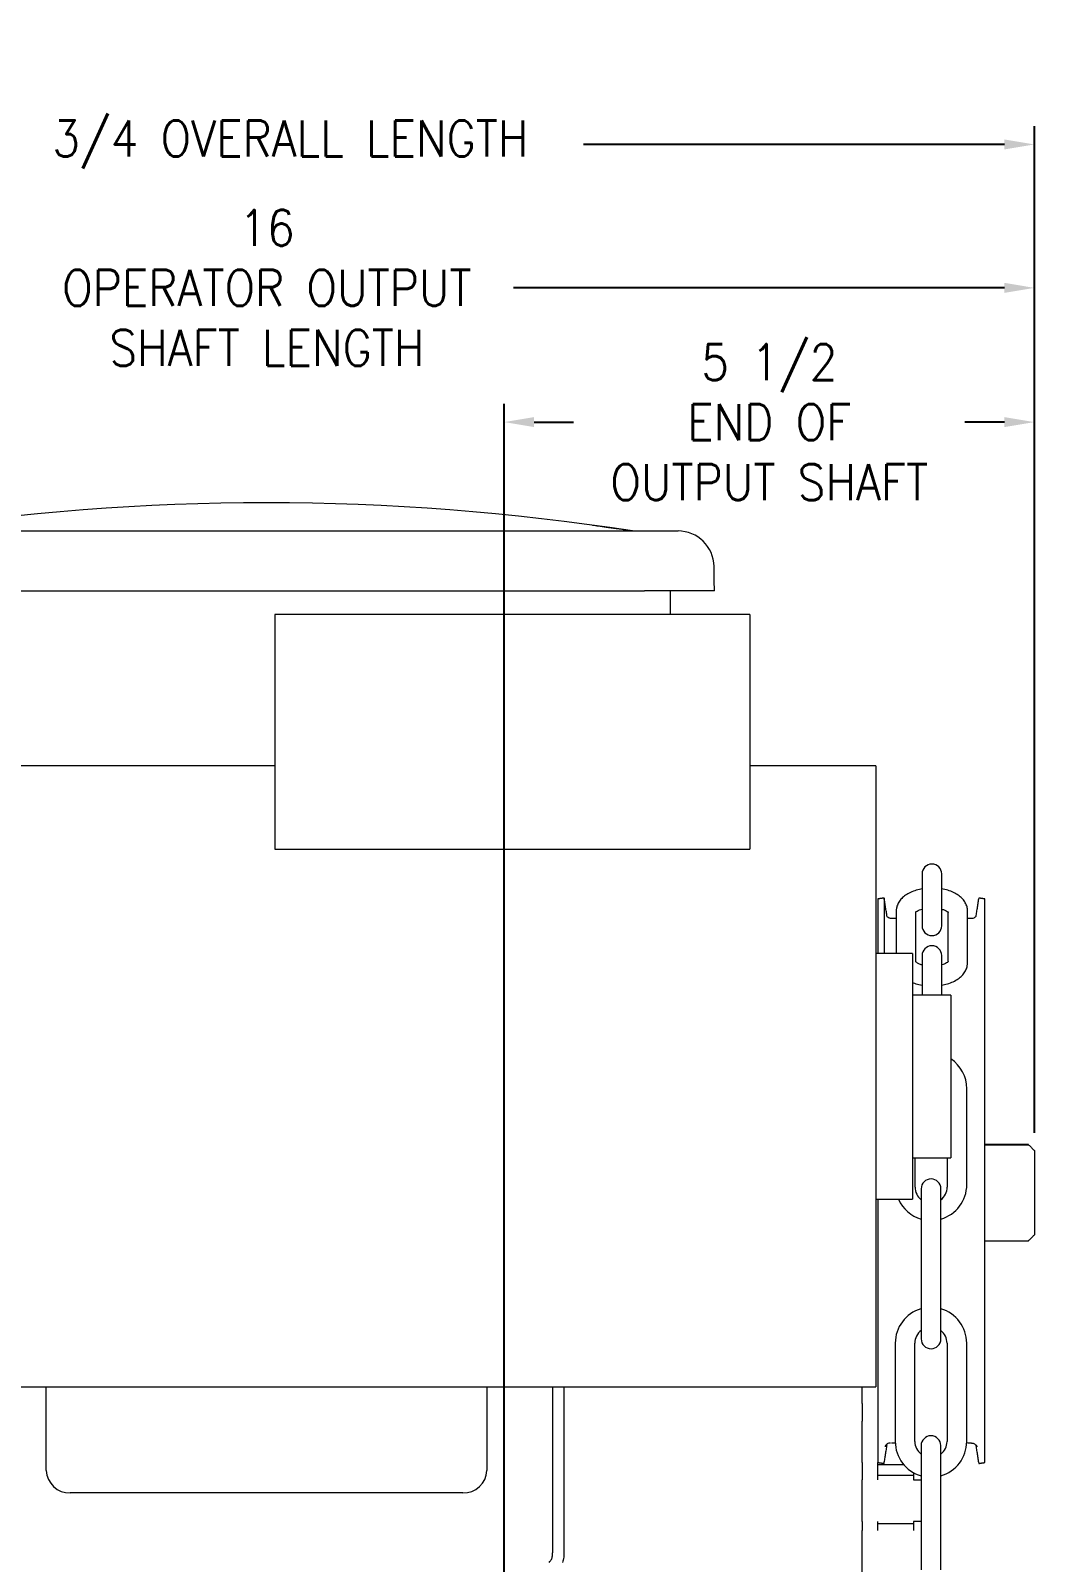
# Model space of a CAD drawing. Extents: x 2.5 to 54.8, y 8.1 to 42.4.
# Drawn here: x 8.38 to 18.83, y 26.49 to 42.45 of the extents above; entities that cross this region are included whole.
import ezdxf

# ---------------------------------------------------------------- set-up
doc = ezdxf.new("R2010")
doc.units = 0
doc.header["$LTSCALE"] = 0.5
doc.header["$MEASUREMENT"] = 0
doc.layers.get('Defpoints').update_dxf_attribs({"linetype": 'CONTINUOUS'})
doc.layers.add('DIM', color=1, linetype='CONTINUOUS')
doc.layers.add('OBJ', color=3, linetype='CONTINUOUS')
doc.styles.add('ROMANS', font='romans.shx', dxfattribs={"width": 0.9, "height": 0.375})
doc.dimstyles.new('GENIE', dxfattribs={"dimscale": 2, "dimtxt": 0.25, "dimasz": 0.156, "dimexe": 0.095, "dimexo": 0.0925, "dimgap": 0.095, "dimtad": 0, "dimtih": 1, "dimtoh": 1, "dimdec": 5, "dimzin": 4, "dimdsep": 46, "dimlunit": 5, "dimtxsty": 'ROMANS', "dimcen": 0.09, "dimadec": 0, "dimazin": 0, "dimtfac": 1, "dimtdec": 5, "dimtofl": 0, "dimtmove": 0, "dimatfit": 3, "dimfxl": 0, "dimfrac": 2, "dimtolj": 1, "dimtzin": 4, "dimarcsym": 0})
doc.dimstyles.new('GENIE1', dxfattribs={"dimscale": 2, "dimtxt": 0.25, "dimasz": 0.156, "dimexe": 0.095, "dimexo": 0.0925, "dimgap": 0.095, "dimtad": 0, "dimtih": 1, "dimtoh": 1, "dimdec": 5, "dimlfac": 1.333333, "dimzin": 4, "dimdsep": 46, "dimlunit": 5, "dimtxsty": 'ROMANS', "dimcen": 0.09, "dimadec": 0, "dimazin": 0, "dimtfac": 1, "dimtdec": 5, "dimtofl": 0, "dimtmove": 0, "dimatfit": 3, "dimfxl": 0, "dimfrac": 2, "dimtolj": 1, "dimtzin": 4, "dimarcsym": 0})

# ---------------------------------------------------------------- blocks, each defined once
blk = doc.blocks.new('*D31')
at = {"layer": 'Defpoints', "color": 0}
for p in [(13.309, 38.369), (18.834, 30.782), (13.309, 24.232)]:
    blk.add_point(p, dxfattribs=at)
at = {"layer": 'DIM', "color": 0, "lineweight": -2}
for p, q in [((13.309, 24.417), (13.309, 38.559)), ((18.834, 30.967), (18.834, 38.559)), ((13.621, 38.369), (14.034, 38.369)), ((18.522, 38.369), (18.11, 38.369))]:
    blk.add_line(p, q, dxfattribs=at)
at = {"layer": 'DIM', "color": 0}
for points in [[(13.621, 38.421), (13.621, 38.317), (13.309, 38.369)], [(18.522, 38.421), (18.522, 38.317), (18.834, 38.369)]]:
    blk.add_solid(points, dxfattribs=at)
at = {"layer": 'DIM', "color": 0, "insert": (16.072, 38.369), "char_height": 0.375, "attachment_point": 5, "style": 'ROMANS'}
blk.add_mtext('\\A1;5 1/2\\PEND OF\\POUTPUT SHAFT', dxfattribs=at)
blk = doc.blocks.new('*D32')
at = {"layer": 'Defpoints', "color": 0}
for p in [(18.834, 39.767), (18.834, 30.782), (2.841, 29.905)]:
    blk.add_point(p, dxfattribs=at)
at = {"layer": 'DIM', "color": 0, "lineweight": -2}
for p, q in [((2.841, 30.09), (2.841, 39.957)), ((18.834, 30.967), (18.834, 39.957)), ((3.153, 39.767), (8.269, 39.767)), ((18.522, 39.767), (13.406, 39.767))]:
    blk.add_line(p, q, dxfattribs=at)
at = {"layer": 'DIM', "color": 0}
for points in [[(3.153, 39.819), (3.153, 39.715), (2.841, 39.767)], [(18.522, 39.819), (18.522, 39.715), (18.834, 39.767)]]:
    blk.add_solid(points, dxfattribs=at)
at = {"layer": 'DIM', "color": 0, "insert": (10.838, 39.767), "char_height": 0.375, "attachment_point": 5, "style": 'ROMANS'}
blk.add_mtext('\\A1;16\\POPERATOR OUTPUT\\PSHAFT LENGTH', dxfattribs=at)
blk = doc.blocks.new('*D34')
at = {"layer": 'Defpoints', "color": 0}
for p in [(2.521, 41.261), (2.521, 30.72), (18.834, 30.782)]:
    blk.add_point(p, dxfattribs=at)
at = {"layer": 'DIM', "color": 0, "lineweight": -2}
for p, q in [((2.521, 30.905), (2.521, 41.451)), ((18.834, 30.967), (18.834, 41.451)), ((2.833, 41.261), (7.217, 41.261)), ((18.522, 41.261), (14.138, 41.261))]:
    blk.add_line(p, q, dxfattribs=at)
at = {"layer": 'DIM', "color": 0}
for points in [[(2.833, 41.313), (2.833, 41.209), (2.521, 41.261)], [(18.522, 41.313), (18.522, 41.209), (18.834, 41.261)]]:
    blk.add_solid(points, dxfattribs=at)
at = {"layer": 'DIM', "color": 0, "insert": (10.678, 41.261), "char_height": 0.375, "attachment_point": 5, "style": 'ROMANS'}
blk.add_mtext('\\A1;21 3/4 OVERALL LENGTH', dxfattribs=at)

msp = doc.modelspace()

# ---------------------------------------------------------------- linework, layer by layer
at = {"layer": 'OBJ', "linetype": 'Continuous', "lineweight": 15}
for p, q in [((6.8968199, 37.2350812), (14.7718184, 37.2350812)), ((14.7718184, 37.2350812), (14.7783092, 37.2350812)), ((14.7783092, 37.2350812), (15.1214537, 37.2350812)), ((6.8968199, 36.6100773), (14.7718184, 36.6100773)), ((15.157728, 36.6100773), (14.7718184, 36.6100773)), ((15.0393072, 36.6100773), (15.0393072, 36.3653697)), ((15.5008724, 36.6100773), (15.157728, 36.6100773)), ((10.9213115, 36.3653697), (10.9213115, 34.9427523)), ((15.8713082, 36.3653697), (15.8713082, 34.9427523)), ((10.9213115, 34.9427523), (10.9213115, 33.9200398)), ((15.8713082, 34.9427523), (15.8713082, 33.9200398)), ((17.1838072, 34.7893478), (17.1838072, 28.3193481)), ((10.9213115, 33.9200398), (15.8713082, 33.9200398)), ((17.6640095, 33.6634489), (17.6640095, 33.1234496)), ((17.8690072, 33.1234496), (17.8690072, 33.6634489)), ((17.2048096, 33.4023336), (17.2048096, 32.834353)), ((17.269009, 33.4124993), (17.269009, 32.834353)), ((18.3182103, 27.978081), (18.3182103, 33.4023336)), ((17.5638079, 32.834353), (17.5638079, 30.2743476)), ((17.6640095, 32.8119379), (17.6640095, 32.7028848)), ((17.8690072, 32.7028848), (17.8690072, 32.8119379)), ((17.9638114, 32.401351), (17.9638114, 30.7073495)), ((18.8343115, 30.7820008), (18.8343115, 29.9030012)), ((17.6551579, 30.3838512), (17.6551579, 30.1138515)), ((17.8601604, 30.1138515), (17.8601604, 30.3838512)), ((17.2048096, 30.2743476), (17.2048096, 27.53267)), ((17.6551579, 29.0898531), (17.6551579, 28.8198534)), ((17.8601604, 28.8198534), (17.8601604, 29.0898531)), ((8.539308, 27.4912143), (8.539308, 28.3193481)), ((9.848808, 28.3178509), (9.848808, 28.3193481)), ((11.8488114, 28.3193481), (11.8488114, 28.3178509)), ((13.1293116, 28.3193481), (13.1293116, 27.4912143)), ((13.81331, 28.3193481), (13.81331, 26.8424999)), ((13.9333078, 28.3193481), (13.9333078, 28.25115)), ((13.9333078, 28.3193481), (13.9333078, 27.8682113)), ((13.9333078, 28.25115), (13.9333078, 28.1640991)), ((17.0403102, 28.148508), (17.0403102, 28.3193481)), ((13.9333078, 28.1640991), (13.9333078, 26.6412286)), ((17.0403102, 28.148508), (17.0403102, 27.9649445)), ((17.0403102, 27.5341015), (17.0403102, 27.9649445)), ((18.3182103, 27.53267), (18.3182103, 27.978081)), ((17.6543413, 27.7084802), (17.6543413, 27.4384806)), ((17.859339, 27.4384806), (17.859339, 27.7084802)), ((8.539308, 27.4503123), (8.539308, 27.4912143)), ((13.1293116, 27.4912143), (13.1293116, 27.4503123)), ((17.0403102, 27.5341015), (17.0403102, 27.3505379)), ((17.2003135, 27.5341015), (17.2003135, 27.3505379)), ((17.0403102, 26.9196949), (17.0403102, 27.3505379)), ((17.5753112, 27.4263109), (17.5753112, 27.3505379)), ((17.5753112, 27.3505379), (17.6543413, 27.3505379)), ((12.87931, 27.2153856), (8.7893096, 27.2153856)), ((13.81331, 26.8424999), (13.81331, 26.5924983)), ((17.0403102, 26.9196949), (17.0403102, 26.8255008)), ((17.0403102, 26.3052883), (17.0403102, 26.8255008)), ((17.2003135, 26.9196949), (17.2003135, 26.8255008)), ((17.6543413, 26.9196949), (17.5753112, 26.9196949)), ((17.5753112, 26.9196949), (17.5753112, 26.8255008)), ((13.81331, 26.5750017), (13.81331, 26.5924983)), ((13.9333078, 26.6412286), (13.9333078, 26.5750017))]:
    msp.add_line(p, q, dxfattribs=at)
at = {"layer": 'OBJ'}
msp.add_line((18.7743079, 30.8419997), (18.3182103, 30.8419997), dxfattribs=at)
at = {"layer": 'OBJ', "linetype": 'Continuous', "lineweight": 15}
for centre, radius, start, end in [((10.8343188, 12.5274949), 25, 81.22816688, 98.77183312), ((15.1214531, 36.8600817), 0.375, 1, 90), ((17.7665094, 33.663446), 0.1025, 0, 180), ((17.7665094, 33.123446), 0.1025, 180, 0), ((17.7665094, 32.8119368), 0.1025, 0, 180), ((17.7588539, 31.4252422), 0.3725, 0, 56.61815686), ((17.7576593, 30.3838522), 0.1025, 0, 180), ((17.7588539, 30.4012422), 0.1675, 180, 231.75161155), ((17.7576749, 30.4269475), 0.3725, 285.96951735, 0), ((17.7588539, 30.4012422), 0.1675, 307.21507995, 0), ((17.7576749, 30.4269475), 0.3725, 204.1837431, 254.02549069), ((17.7568548, 28.7755778), 0.3725, 106.30928128, 180), ((17.7568548, 28.7755778), 0.3725, 0, 73.89922484), ((17.7568548, 28.7755778), 0.1675, 127.38277703, 180), ((17.7568548, 28.7755778), 0.1675, 0, 51.92127828), ((17.7576593, 28.8198522), 0.1025, 180, 0), ((17.7568392, 27.7084825), 0.1025, 0, 180), ((17.7568548, 27.7515778), 0.3725, 180, 254.02549069), ((17.7568548, 27.7515778), 0.1675, 180, 232.26332058), ((17.7568548, 27.7515778), 0.1675, 307.72318479, 0), ((17.7568548, 27.7515778), 0.3725, 285.96951735, 0), ((8.7820029, 27.4580952), 0.2428196, 181.83675531, 271.72436883), ((12.8866167, 27.4580952), 0.2428196, 268.27563117, 358.16324469)]:
    msp.add_arc(centre, radius, start, end, dxfattribs=at)
for points, knots in [([(14.2291064, 37.2959343), (14.2289202, 37.2959586), (14.2282141, 37.2960507), (14.2574365, 37.2920506), (14.3249545, 37.2826484), (14.4212402, 37.2689105), (14.5335702, 37.2524014), (14.6095151, 37.2407863), (14.6468176, 37.2350812)], [0, 0, 0, 0, 0.0668603868, 0.2534326165, 0.440031028, 0.6276423602, 0.8171056073, 1, 1, 1, 1]), ([(17.6640095, 33.5061771), (17.6545818, 33.504766), (17.6228294, 33.5000136), (17.5724336, 33.4839554), (17.5167247, 33.4587438), (17.470566, 33.4269702), (17.4349496, 33.3907704), (17.4099676, 33.350453), (17.3961711, 33.3103072), (17.3946599, 33.2839371), (17.3940098, 33.2725926)], [0, 0, 0, 0, 0.0650114264, 0.2189585119, 0.3767502609, 0.522564193, 0.6590546511, 0.7862813143, 0.908057866, 1, 1, 1, 1]), ([(18.1390115, 33.2725926), (18.1382141, 33.2851689), (18.1364475, 33.31303), (18.1213363, 33.353925), (18.096062, 33.3930605), (18.0613218, 33.4277347), (18.0171302, 33.458096), (17.9634186, 33.4828567), (17.9130363, 33.4992832), (17.8799357, 33.5044448), (17.8690072, 33.506149)], [0, 0, 0, 0, 0.101898849, 0.2257438344, 0.3501395924, 0.4807972356, 0.6214171569, 0.7712089062, 0.924462504, 1, 1, 1, 1]), ([(17.344782, 33.1996309), (17.3394768, 33.1995936), (17.3280763, 33.1995133), (17.3131795, 33.2065451), (17.3034357, 33.2133889), (17.3001964, 33.2173752), (17.2998485, 33.2178033)], [0, 0, 0, 0, 0.3099801453, 0.6661268257, 0.9641425342, 1, 1, 1, 1]), ([(17.6001668, 33.2657498), (17.6038682, 33.2688761), (17.6113184, 33.2751688), (17.6340558, 33.2875739), (17.6545691, 33.2939055), (17.6640095, 33.2968193)], [0, 0, 0, 0, 0.3476740649, 0.6997965784, 1, 1, 1, 1]), ([(17.8690072, 33.296472), (17.8751538, 33.2948282), (17.8938779, 33.2898209), (17.9163122, 33.2783325), (17.9328663, 33.2670194), (17.9367537, 33.2607059), (17.9361682, 33.2621939), (17.9361023, 33.2623613)], [0, 0, 0, 0, 0.1388460772, 0.422956383, 0.6962504997, 0.9658400694, 1, 1, 1, 1]), ([(18.2232231, 33.2181318), (18.2195722, 33.2146487), (18.2111413, 33.206605), (18.1949806, 33.1994403), (18.1832547, 33.1995753), (18.1784257, 33.1996309)], [0, 0, 0, 0, 0.3099746063, 0.7158302934, 1, 1, 1, 1]), ([(17.6640095, 32.7150311), (17.6578629, 32.7166748), (17.6391392, 32.7216822), (17.6167011, 32.7331702), (17.6001634, 32.7444842), (17.5962511, 32.7507969), (17.5968515, 32.7493091), (17.596919, 32.7491418)], [0, 0, 0, 0, 0.138845975, 0.4229560718, 0.6962387655, 0.9658317532, 1, 1, 1, 1]), ([(17.9362947, 32.7496393), (17.9357871, 32.7487993), (17.9347545, 32.7470904), (17.9211391, 32.7359369), (17.8990775, 32.7240121), (17.8784843, 32.7176237), (17.8690072, 32.7146837)], [0, 0, 0, 0, 0.2515644837, 0.511776102, 0.7753170971, 1, 1, 1, 1]), ([(17.8707719, 32.5056169), (17.8796054, 32.5069449), (17.9107566, 32.5116279), (17.96058, 32.5275593), (18.0162941, 32.5527588), (18.0624558, 32.5845305), (18.0980651, 32.6207355), (18.1230571, 32.661048), (18.1368425, 32.7011964), (18.1383591, 32.7275661), (18.1390115, 32.7389105)], [0, 0, 0, 0, 0.06118381903, 0.21576283638, 0.37419166544, 0.52061203365, 0.65765442283, 0.78540861869, 0.90768164681, 1, 1, 1, 1]), ([(17.5638079, 32.5327065), (17.565886, 32.5317133), (17.5863051, 32.5219531), (17.62015, 32.5123917), (17.6531238, 32.5071008), (17.6640095, 32.5053541)], [0, 0, 0, 0, 0.0705412323, 0.6931592182, 1, 1, 1, 1]), ([(17.3350461, 27.735354), (17.3323704, 27.7356184), (17.3232042, 27.7365245), (17.3090766, 27.7313288), (17.2953914, 27.7227559), (17.2864882, 27.7132955), (17.2815071, 27.7055081), (17.2791869, 27.7006618), (17.278101, 27.6978423), (17.2780275, 27.697582), (17.2779853, 27.6974323)], [0, 0, 0, 0, 0.083770474, 0.2869738094, 0.4541507125, 0.5950585565, 0.7064051187, 0.7923232219, 0.8805278384, 1, 1, 1, 1]), ([(18.1786322, 27.735354), (18.1813079, 27.7356184), (18.1904741, 27.7365245), (18.2046017, 27.7313288), (18.2182869, 27.7227559), (18.2271901, 27.7132955), (18.2321713, 27.7055081), (18.2344915, 27.7006618), (18.2355774, 27.6978423), (18.2356508, 27.697582), (18.2356931, 27.6974323)], [0, 0, 0, 0, 0.083770474, 0.2869738094, 0.4541507125, 0.5950585565, 0.7064051187, 0.7923232219, 0.8805278384, 1, 1, 1, 1]), ([(13.7805932, 26.4926487), (13.7883996, 26.5026359), (13.8040209, 26.5226213), (13.8123992, 26.552666), (13.8130984, 26.5698125), (13.81331, 26.5750017)], [0, 0, 0, 0, 0.4105820932, 0.8216171003, 1, 1, 1, 1]), ([(13.9333078, 26.5750017), (13.932149, 26.5555636), (13.9304965, 26.5278438), (13.9214443, 26.500745), (13.9187399, 26.4926487)], [0, 0, 0, 0, 0.7012347676, 1, 1, 1, 1])]:
    msp.add_open_spline(points, degree=3, knots=knots, dxfattribs=at)
for points in [[(15.5008724, 36.6100773), (15.496395, 36.8666307)], [(15.8713082, 36.3653697), (10.9213115, 36.3653697)], [(10.9213115, 34.7893478), (7.30881, 34.7893478)], [(17.1838072, 34.7893478), (15.8713082, 34.7893478)], [(17.269009, 33.4124993), (17.2048096, 33.4023336)], [(17.2998485, 33.2178033), (17.269009, 33.4124993)], [(18.254011, 33.4124993), (18.2232231, 33.2181318)], [(18.3182103, 33.4023336), (18.254011, 33.4124993)], [(17.3869793, 33.198711), (17.344613, 33.198711)], [(17.3940098, 33.1981009), (17.3868619, 33.1976316)], [(17.3940098, 33.2725926), (17.3940098, 32.834353)], [(17.5990075, 32.7497613), (17.5990075, 33.2725926)], [(17.9340091, 33.2725926), (17.9340091, 32.747058)], [(18.1390115, 32.7389105), (18.1390115, 33.2725926)], [(18.1785336, 33.198711), (18.1390115, 33.198711)], [(17.5638079, 32.834353), (17.1838072, 32.834353)], [(17.6640095, 32.7028848), (17.6640095, 32.401351)], [(17.8690072, 32.401351), (17.8690072, 32.7028848)], [(17.9638114, 32.401351), (17.5638079, 32.401351)], [(18.1301749, 30.4269475), (18.1313521, 31.4252429)], [(18.7743079, 30.8419997), (18.8343115, 30.7820008)], [(17.5638079, 30.7073495), (17.9638114, 30.7073495)], [(17.5913528, 30.4012444), (17.5913528, 30.7073495)], [(17.9263544, 30.7073495), (17.9263544, 30.4012444)], [(17.1838072, 30.2743476), (17.5638079, 30.2743476)], [(17.6551579, 30.1138515), (17.6551579, 29.0898531)], [(17.8601604, 29.0898531), (17.8601604, 30.1138515)], [(18.3182103, 29.8430024), (18.7743079, 29.8430024)], [(18.7743079, 29.8430024), (18.8343115, 29.9030012)], [(17.3843557, 28.775577), (17.3843557, 27.7515786)], [(17.5893535, 27.7515786), (17.5893535, 28.775577)], [(17.924355, 28.775577), (17.924355, 27.7515786)], [(18.1293528, 27.7515786), (18.1293528, 28.775577)], [(7.30881, 28.3193481), (17.1838072, 28.3193481)], [(17.269009, 27.5224997), (17.2997453, 27.7165527)], [(17.344613, 27.7362879), (17.3846702, 27.7362879)], [(18.136036, 27.7362879), (18.1785336, 27.7362879)], [(18.2232277, 27.7168437), (18.254011, 27.5224997)], [(17.2003135, 27.5120196), (17.4716038, 27.5120196)], [(17.2048096, 27.53267), (17.269009, 27.5224997)], [(18.254011, 27.5224997), (18.3182103, 27.53267)], [(17.5753112, 27.3976115), (17.2003135, 27.3976115)], [(17.6543413, 27.4384806), (17.6543413, 26.8255008)], [(17.859339, 26.8255008), (17.859339, 27.4384806)], [(17.2003135, 26.897613), (17.5753112, 26.897613)], [(17.6543413, 26.8242602), (17.6543413, 26.4144822)], [(17.859339, 26.4144822), (17.859339, 26.8255008)]]:
    msp.add_open_spline(points, degree=1, dxfattribs=at)

# ---------------------------------------------------------------- dimensions: what is measured, and where the dimension line sits
at = {"layer": 'DIM'}
dim = msp.add_linear_dim(base=(2.5208112, 41.2606732), p1=(18.8343115, 30.7820008), p2=(2.5208112, 30.7195004), text='<> OVERALL LENGTH', dimstyle='GENIE1', dxfattribs=at)
dim.commit()
dim.dimension.update_dxf_attribs({"geometry": '*D34', "text_midpoint": (10.6775613, 41.2606732)})
dim = msp.add_linear_dim(base=(18.8343115, 39.7665736), p1=(2.8408083, 29.9050006), p2=(18.8343115, 30.7820008), text='<>\\POPERATOR OUTPUT\\PSHAFT LENGTH', dimstyle='GENIE', dxfattribs=at)
dim.commit()
dim.dimension.update_dxf_attribs({"geometry": '*D32', "text_midpoint": (10.8375599, 39.7665736), "dimtype": 160})
dim = msp.add_linear_dim(base=(13.3093082, 38.3688011), p1=(18.8343115, 30.7820008), p2=(13.3093082, 24.2324735), text='<>\\PEND OF\\POUTPUT SHAFT', dimstyle='GENIE', override={"dimdec": 4}, dxfattribs=at)
dim.commit()
dim.dimension.update_dxf_attribs({"geometry": '*D31', "text_midpoint": (16.0718098, 38.3688011), "dimtype": 160})

doc.saveas('drawing.dxf')
